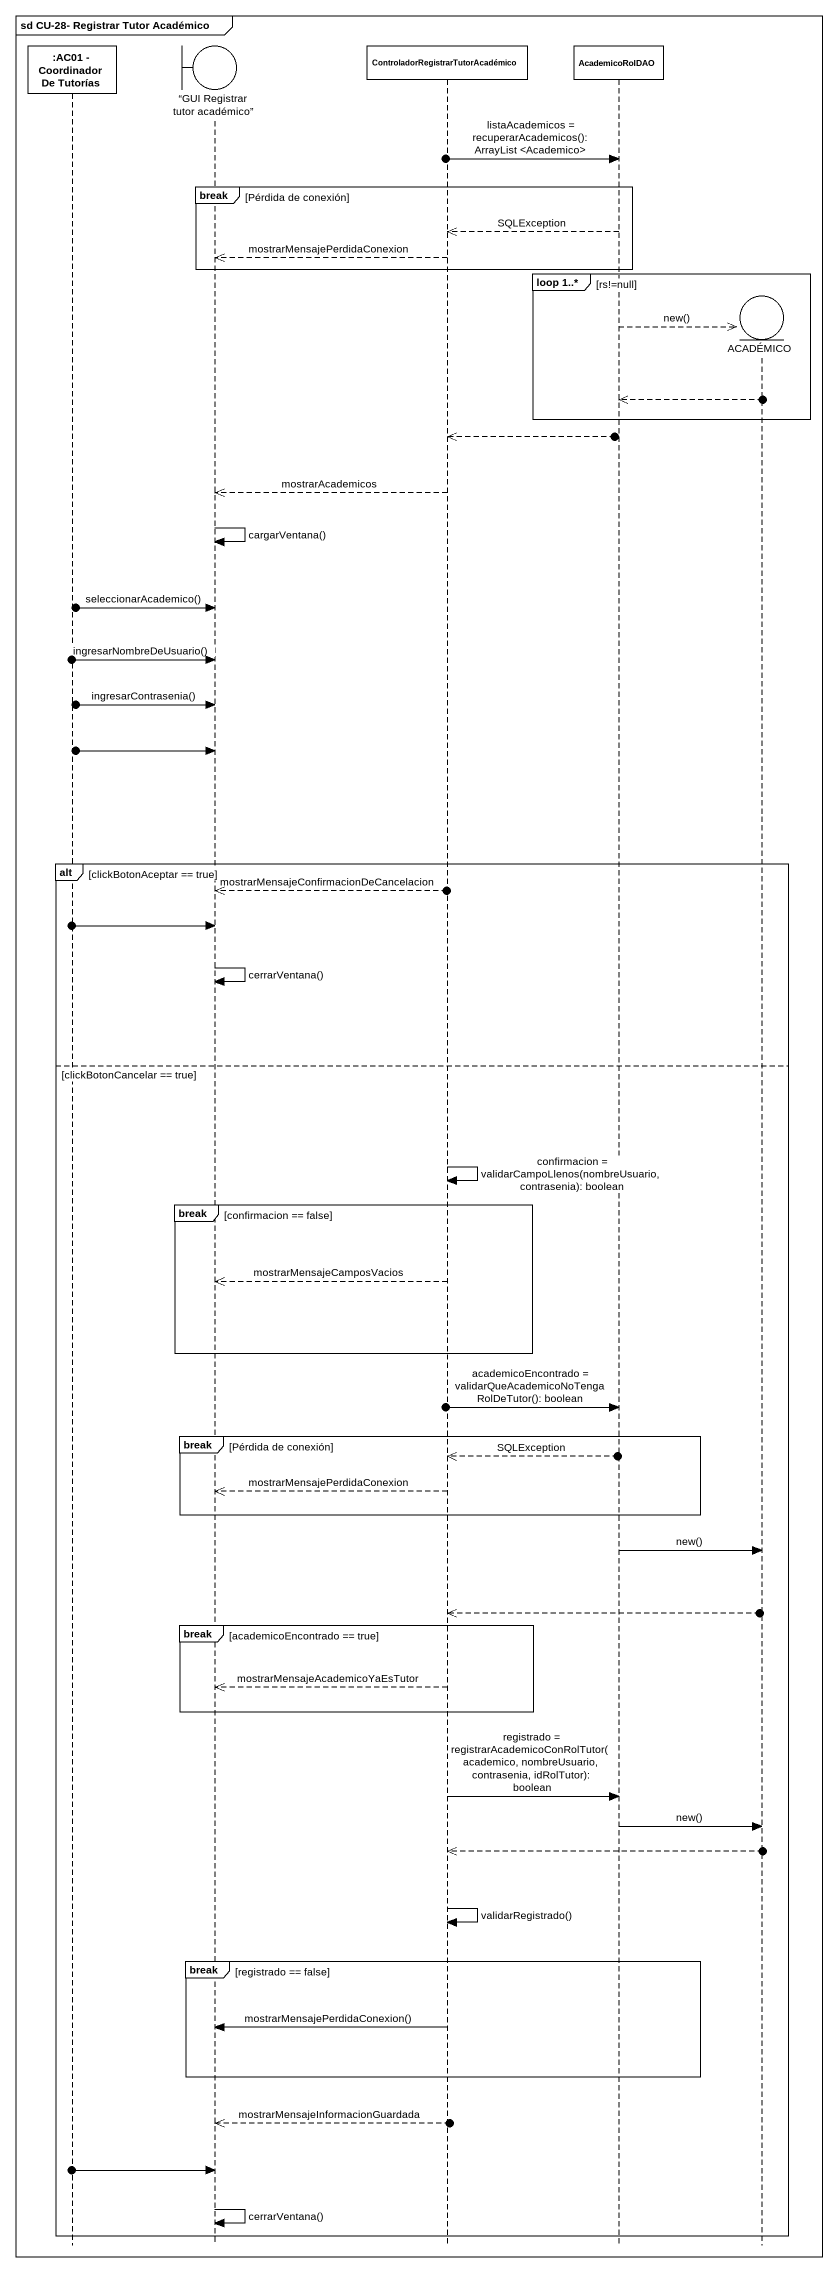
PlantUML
@startuml
mainframe sd CU-28- Registrar Tutor Académico
hide footbox
participant ":AC01 - Coordinador De Tutorías" as AC01_Coordinador_De_Tutorías
boundary "“GUI Registrar tutor académico”" as GUI_Registrar_tutor
participant "ControladorRegistrarTutorAcadémico" as ControladorRegistrarTutorAca
participant AcademicoRolDAO
entity ACADÉMICO

[o-> AcademicoRolDAO : listaAcademicos = recuperarAcademicos(): ArrayList <Academico>
break Pérdida de conexión
  AcademicoRolDAO -->> ControladorRegistrarTutorAca : SQLException
  ControladorRegistrarTutorAca -->> GUI_Registrar_tutor : mostrarMensajePerdidaConexion
end
group loop 1..* [rs!=null]
  AcademicoRolDAO -->> ACADÉMICO ** : new()
  AcademicoRolDAO <<--o]
end
ControladorRegistrarTutorAca <<--o]
ControladorRegistrarTutorAca -->> GUI_Registrar_tutor : mostrarAcademicos
GUI_Registrar_tutor -> GUI_Registrar_tutor : cargarVentana()
[o-> GUI_Registrar_tutor : seleccionarAcademico()
[o-> GUI_Registrar_tutor : ingresarNombreDeUsuario()
[o-> GUI_Registrar_tutor : ingresarContrasenia()
[o-> GUI_Registrar_tutor
alt clickBotonAceptar == true
  GUI_Registrar_tutor <<--o] : mostrarMensajeConfirmacionDeCancelacion
  [o-> GUI_Registrar_tutor
  GUI_Registrar_tutor -> GUI_Registrar_tutor : cerrarVentana()
else clickBotonCancelar == true
  ControladorRegistrarTutorAca -> ControladorRegistrarTutorAca : confirmacion = validarCampoLlenos(nombreUsuario, contrasenia): boolean
  break confirmacion == false
    ControladorRegistrarTutorAca -->> GUI_Registrar_tutor : mostrarMensajeCamposVacios
  end
  [o-> AcademicoRolDAO : academicoEncontrado = validarQueAcademicoNoTengaRolDeTutor(): boolean
  break Pérdida de conexión
    ControladorRegistrarTutorAca <<--o] : SQLException
    ControladorRegistrarTutorAca -->> GUI_Registrar_tutor : mostrarMensajePerdidaConexion
  end
  AcademicoRolDAO -> ACADÉMICO : new()
  ControladorRegistrarTutorAca <<--o]
  break academicoEncontrado == true
    ControladorRegistrarTutorAca -->> GUI_Registrar_tutor : mostrarMensajeAcademicoYaEsTutor
  end
  ControladorRegistrarTutorAca -> AcademicoRolDAO : registrado = registrarAcademicoConRolTutor(academico, nombreUsuario, contrasenia, idRolTutor): boolean
  AcademicoRolDAO -> ACADÉMICO : new()
  ControladorRegistrarTutorAca <<--o]
  ControladorRegistrarTutorAca -> ControladorRegistrarTutorAca : validarRegistrado()
  break registrado == false
    ControladorRegistrarTutorAca -> GUI_Registrar_tutor : mostrarMensajePerdidaConexion()
  end
  GUI_Registrar_tutor <<--o] : mostrarMensajeInformacionGuardada
  [o-> GUI_Registrar_tutor
  GUI_Registrar_tutor -> GUI_Registrar_tutor : cerrarVentana()
end
@enduml
